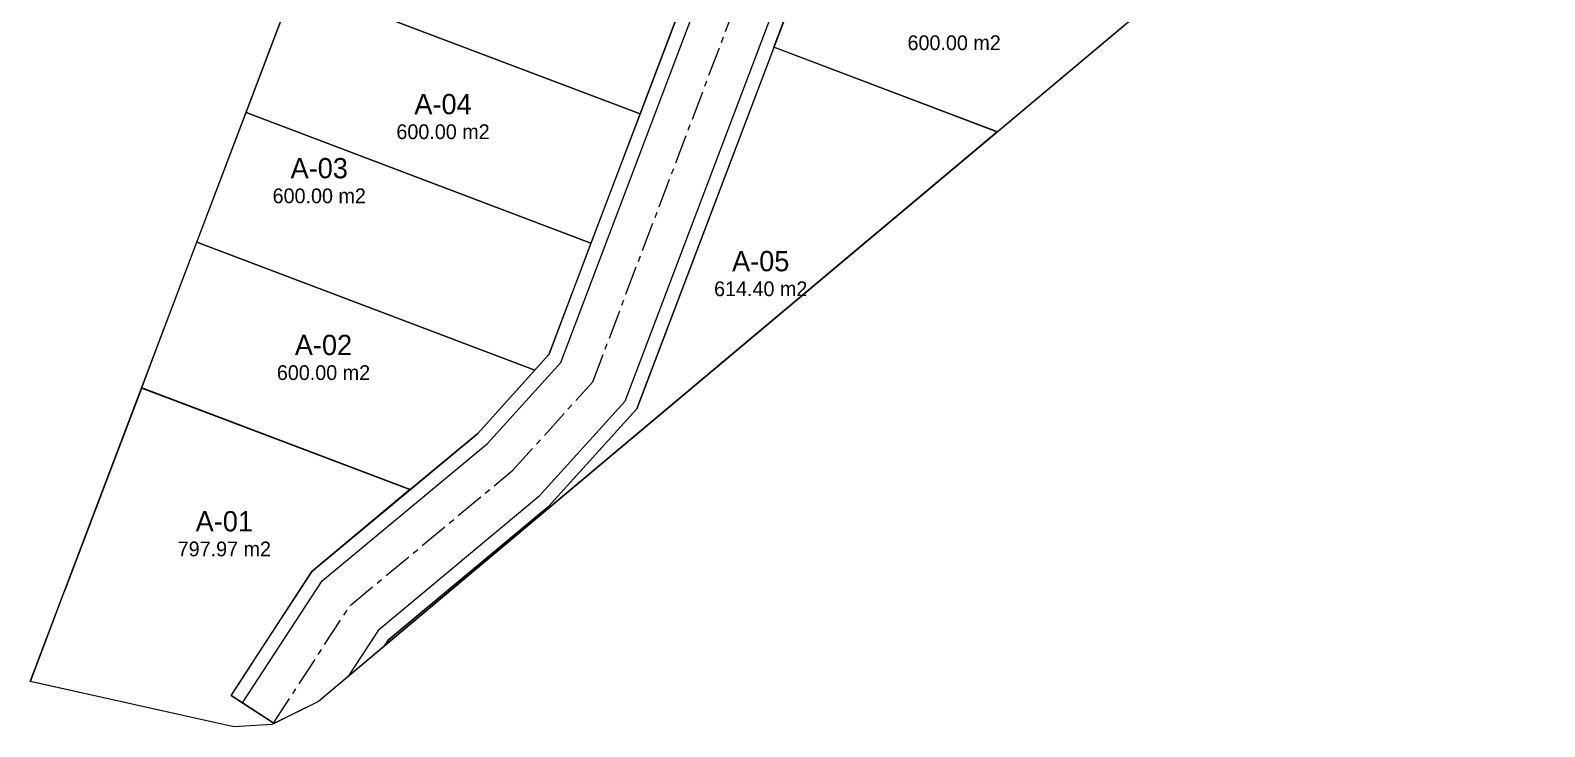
# Model space of a CAD drawing. Header units: metres. Extents: x 357879 to 358234, y 2285120 to 2285465.
# Drawn here: x 357879.3 to 358043.5, y 2285119.7 to 2285195.2 of the extents above; entities that cross this region are included whole.
import ezdxf
from ezdxf.enums import TextEntityAlignment as Align

# ---------------------------------------------------------------- set-up
doc = ezdxf.new("R2010")
doc.units = ezdxf.units.M
doc.linetypes.add('CENTER', pattern=[5.08, 3.175, -0.635, 0.635, -0.635])
for name, color, linetype in [('LOT-LOTES', 2, 'Continuous'), ('LOT-LOTES-IRREG', 30, 'Continuous'), ('LOT-TEXTO', 7, 'Continuous'), ('POLIGONO', 5, 'Continuous'), ('VIAL-ARROYO', 8, 'Continuous'), ('VIAL-BANQUETA', 9, 'Continuous'), ('VIAL-EJE', 1, 'Continuous')]:
    doc.layers.add(name, color=color, linetype=linetype)

msp = doc.modelspace()

# ---------------------------------------------------------------- linework, layer by layer
at = {"layer": 'LOT-LOTES'}
for points in [[(357913.29, 2285214.33), (357950.69, 2285200.15), (357945.38, 2285186.13), (357907.98, 2285200.3), (357913.29, 2285214.33)], [(357907.98, 2285200.3), (357945.38, 2285186.13), (357940.06, 2285172.1), (357902.66, 2285186.27), (357907.98, 2285200.3)], [(357935.48, 2285159.99), (357935.48, 2285159.99), (357935.47, 2285159.99), (357935.47, 2285159.99), (357935.47, 2285159.99), (357935.47, 2285159.99), (357935.47, 2285159.99), (357933.98, 2285158.34), (357897.34, 2285172.23), (357902.66, 2285186.27), (357940.06, 2285172.1), (357935.48, 2285159.99), (357935.48, 2285159.99)]]:
    msp.add_lwpolyline(points, close=True, dxfattribs=at)
at = {"layer": 'LOT-LOTES-IRREG'}
for points in [[(357984.13, 2285184.2), (357959.89, 2285193.38), (357966.69, 2285211.32), (358000.97, 2285198.32), (357984.13, 2285184.2)], [(357918.1, 2285129.12), (357918.1, 2285129.12), (357918.1, 2285129.12), (357918.1, 2285129.12), (357918.1, 2285129.12), (357918.1, 2285129.12), (357918.1, 2285129.12), (357918.1, 2285129.12), (357918.1, 2285129.12), (357918.1, 2285129.12), (357918.1, 2285129.12), (357918.1, 2285129.12), (357918.1, 2285129.12), (357918.1, 2285129.12), (357918.1, 2285129.12), (357918.1, 2285129.12), (357918.11, 2285129.12), (357918.11, 2285129.12), (357918.11, 2285129.12), (357918.11, 2285129.12), (357918.11, 2285129.12), (357918.11, 2285129.12), (357918.11, 2285129.12), (357918.11, 2285129.12), (357918.11, 2285129.12), (357935.42, 2285143.53), (357935.42, 2285143.54), (357945.01, 2285154.13), (357945.01, 2285154.13), (357945.01, 2285154.13), (357945.01, 2285154.13), (357945.01, 2285154.13), (357945.01, 2285154.13), (357945.01, 2285154.13), (357945.01, 2285154.13), (357945.01, 2285154.13), (357945.01, 2285154.13), (357945.01, 2285154.13), (357945.01, 2285154.13), (357945.01, 2285154.13), (357945.01, 2285154.13), (357945.01, 2285154.13), (357945.01, 2285154.13), (357945.01, 2285154.13), (357945.01, 2285154.13), (357945.02, 2285154.13), (357945.02, 2285154.13), (357945.02, 2285154.13), (357945.02, 2285154.13), (357945.02, 2285154.13), (357945.03, 2285154.13), (357945.03, 2285154.13), (357945.03, 2285154.13), (357945.03, 2285154.13), (357945.03, 2285154.13), (357945.04, 2285154.13), (357945.04, 2285154.13), (357945.04, 2285154.13), (357945.04, 2285154.14), (357945.04, 2285154.14), (357945.04, 2285154.14), (357945.04, 2285154.14), (357959.9, 2285193.36), (357984.09, 2285184.19), (357943.51, 2285150.14), (357943.51, 2285150.14), (357943.5, 2285150.14), (357943.5, 2285150.13), (357943.5, 2285150.13), (357943.5, 2285150.13), (357943.49, 2285150.1), (357943.49, 2285150.1), (357943.49, 2285150.1), (357943.49, 2285150.1), (357943.49, 2285150.1), (357943.49, 2285150.1), (357943.49, 2285150.1), (357943.49, 2285150.1), (357943.49, 2285150.1), (357943.49, 2285150.1), (357917.69, 2285128.45), (357917.69, 2285128.45), (357917.69, 2285128.45), (357917.69, 2285128.45), (357917.69, 2285128.45), (357917.69, 2285128.45), (357917.69, 2285128.45), (357917.69, 2285128.45), (357917.69, 2285128.45), (357917.69, 2285128.45), (357917.69, 2285128.45), (357917.69, 2285128.45), (357917.69, 2285128.45), (357917.69, 2285128.45), (357917.69, 2285128.45), (357917.69, 2285128.45), (357917.69, 2285128.45), (357917.69, 2285128.45), (357917.69, 2285128.45), (357917.69, 2285128.45), (357917.69, 2285128.45), (357917.69, 2285128.45), (357917.69, 2285128.45), (357917.69, 2285128.45), (357917.69, 2285128.45), (357917.69, 2285128.45), (357917.69, 2285128.45), (357917.69, 2285128.45), (357917.69, 2285128.45), (357917.69, 2285128.45), (357917.69, 2285128.45), (357917.69, 2285128.45), (357917.69, 2285128.45), (357917.69, 2285128.45), (357917.69, 2285128.45), (357917.69, 2285128.45), (357917.69, 2285128.45), (357917.69, 2285128.45), (357917.69, 2285128.45), (357917.69, 2285128.45), (357917.69, 2285128.45), (357917.69, 2285128.45), (357917.69, 2285128.45), (357917.69, 2285128.45), (357917.69, 2285128.45), (357917.69, 2285128.45), (357917.69, 2285128.45), (357917.69, 2285128.45), (357917.69, 2285128.45), (357917.69, 2285128.45), (357917.69, 2285128.45), (357917.69, 2285128.45), (357917.69, 2285128.45), (357917.69, 2285128.45), (357917.69, 2285128.45), (357917.69, 2285128.45), (357917.69, 2285128.45), (357917.69, 2285128.45), (357917.69, 2285128.45), (357917.69, 2285128.45), (357917.69, 2285128.45), (357917.69, 2285128.45), (357917.69, 2285128.45), (357917.69, 2285128.45), (357917.69, 2285128.45), (357917.69, 2285128.45), (357917.69, 2285128.45), (357917.69, 2285128.45), (357917.69, 2285128.45), (357917.69, 2285128.45), (357917.69, 2285128.45), (357917.69, 2285128.45), (357917.69, 2285128.45), (357917.69, 2285128.45), (357917.69, 2285128.45), (357917.69, 2285128.45), (357917.69, 2285128.45), (357917.69, 2285128.45), (357917.69, 2285128.45), (357917.68, 2285128.45), (357917.68, 2285128.45), (357917.68, 2285128.45), (357917.68, 2285128.45), (357917.68, 2285128.45), (357917.68, 2285128.45), (357917.68, 2285128.45), (357917.68, 2285128.45), (357917.68, 2285128.45), (357917.68, 2285128.45), (357917.68, 2285128.45), (357917.68, 2285128.45), (357917.68, 2285128.45), (357917.68, 2285128.45), (357917.68, 2285128.45), (357917.68, 2285128.45), (357917.68, 2285128.45), (357917.68, 2285128.45), (357917.68, 2285128.45), (357917.68, 2285128.45), (357917.68, 2285128.45), (357917.68, 2285128.45), (357917.68, 2285128.45), (357917.68, 2285128.45), (357917.68, 2285128.45), (357917.68, 2285128.45), (357917.68, 2285128.45), (357917.68, 2285128.45), (357917.68, 2285128.45), (357917.68, 2285128.45), (357917.68, 2285128.45), (357917.68, 2285128.45), (357917.68, 2285128.45), (357917.68, 2285128.45), (357917.68, 2285128.45), (357917.68, 2285128.45), (357917.68, 2285128.45), (357917.68, 2285128.45), (357917.68, 2285128.45), (357917.68, 2285128.45), (357917.68, 2285128.45), (357917.68, 2285128.45), (357917.68, 2285128.45), (357917.68, 2285128.45), (357917.68, 2285128.45), (357917.68, 2285128.45), (357917.68, 2285128.45), (357917.68, 2285128.45), (357917.68, 2285128.45), (357917.68, 2285128.45), (357917.68, 2285128.45), (357917.68, 2285128.45), (357917.68, 2285128.45), (357917.68, 2285128.45), (357917.68, 2285128.45), (357917.68, 2285128.45), (357917.68, 2285128.45), (357917.68, 2285128.46), (357917.68, 2285128.46), (357917.68, 2285128.46), (357917.68, 2285128.46), (357917.68, 2285128.46), (357917.68, 2285128.46), (357917.68, 2285128.46), (357917.68, 2285128.46), (357917.68, 2285128.46), (357917.68, 2285128.46), (357917.68, 2285128.46), (357917.68, 2285128.46), (357917.68, 2285128.46), (357917.68, 2285128.46), (357917.68, 2285128.46), (357917.68, 2285128.46), (357917.68, 2285128.46), (357917.68, 2285128.46), (357917.68, 2285128.46), (357917.68, 2285128.46), (357917.68, 2285128.46), (357917.68, 2285128.46), (357917.68, 2285128.46), (357917.68, 2285128.46), (357917.68, 2285128.46), (357917.68, 2285128.46), (357917.68, 2285128.46), (357917.68, 2285128.46), (357917.68, 2285128.46), (357917.68, 2285128.46), (357917.68, 2285128.46), (357917.68, 2285128.46), (357917.68, 2285128.46), (357917.68, 2285128.46), (357917.68, 2285128.46), (357917.68, 2285128.46), (357917.68, 2285128.46), (357917.68, 2285128.46), (357917.68, 2285128.46), (357917.68, 2285128.46), (357917.68, 2285128.46), (357917.68, 2285128.46), (357917.68, 2285128.46), (357917.68, 2285128.46), (357917.68, 2285128.46), (357917.68, 2285128.46), (357917.68, 2285128.46), (357917.68, 2285128.46), (357917.68, 2285128.46), (357917.68, 2285128.46), (357917.68, 2285128.46), (357917.68, 2285128.46), (357917.68, 2285128.46), (357917.68, 2285128.46), (357917.68, 2285128.46), (357917.68, 2285128.46), (357917.68, 2285128.46), (357917.68, 2285128.46), (357917.68, 2285128.46), (357917.68, 2285128.46), (357917.68, 2285128.46), (357917.68, 2285128.46), (357917.68, 2285128.46), (357917.68, 2285128.46), (357917.68, 2285128.46), (357917.68, 2285128.46), (357917.68, 2285128.46), (357917.68, 2285128.46), (357917.68, 2285128.46), (357917.68, 2285128.46), (357917.68, 2285128.46), (357917.68, 2285128.46), (357917.68, 2285128.46), (357917.68, 2285128.46), (357917.68, 2285128.46), (357917.68, 2285128.46), (357917.68, 2285128.46), (357917.68, 2285128.46), (357917.68, 2285128.46), (357917.68, 2285128.46), (357917.68, 2285128.46), (357917.68, 2285128.47), (357917.68, 2285128.47), (357917.68, 2285128.47), (357917.68, 2285128.47), (357917.68, 2285128.47), (357917.68, 2285128.47), (357917.68, 2285128.47), (357917.68, 2285128.47), (357917.68, 2285128.47), (357917.68, 2285128.47), (357917.68, 2285128.47), (357917.68, 2285128.47), (357917.68, 2285128.47), (357917.68, 2285128.47), (357917.68, 2285128.47), (357917.68, 2285128.47), (357918.1, 2285129.12), (357918.1, 2285129.12), (357918.1, 2285129.12), (357918.1, 2285129.12)], [(357927.79, 2285151.49), (357927.79, 2285151.49), (357927.78, 2285151.49), (357927.78, 2285151.49), (357920.47, 2285145.4), (357891.35, 2285156.44), (357893.39, 2285161.82), (357897.34, 2285172.23), (357933.98, 2285158.34), (357927.79, 2285151.49)], [(357882.99, 2285134.38), (357882.99, 2285134.38), (357882.99, 2285134.38), (357882.99, 2285134.38), (357883, 2285134.38), (357883, 2285134.38), (357883, 2285134.38), (357883, 2285134.38), (357883, 2285134.38), (357883, 2285134.38), (357883, 2285134.38), (357883, 2285134.38), (357883, 2285134.38), (357883, 2285134.38), (357883, 2285134.38), (357883, 2285134.38), (357883, 2285134.38), (357883, 2285134.38), (357883.01, 2285134.38), (357883.01, 2285134.38), (357883.01, 2285134.39), (357883.01, 2285134.39), (357883.01, 2285134.39), (357883.02, 2285134.39), (357883.02, 2285134.39), (357883.02, 2285134.39), (357883.02, 2285134.39), (357883.02, 2285134.39), (357883.02, 2285134.4), (357883.02, 2285134.4), (357891.36, 2285156.41), (357920.43, 2285145.4), (357909.78, 2285136.53), (357909.78, 2285136.53), (357909.78, 2285136.53), (357909.78, 2285136.53), (357909.78, 2285136.53), (357909.78, 2285136.53), (357909.78, 2285136.52), (357909.78, 2285136.52), (357909.78, 2285136.52), (357909.78, 2285136.52), (357903.37, 2285126.69), (357903.37, 2285126.69), (357903.37, 2285126.69), (357903.37, 2285126.68), (357903.37, 2285126.68), (357903.36, 2285126.68), (357903.36, 2285126.68), (357903.36, 2285126.68), (357903.37, 2285126.67), (357903.37, 2285126.67), (357903.37, 2285126.67), (357903.37, 2285126.67), (357903.37, 2285126.67), (357903.37, 2285126.67), (357903.37, 2285126.66), (357903.37, 2285126.66), (357903.37, 2285126.66), (357903.37, 2285126.66), (357903.37, 2285126.66), (357903.37, 2285126.66), (357903.37, 2285126.66), (357903.37, 2285126.66), (357903.37, 2285126.66), (357903.37, 2285126.66), (357903.37, 2285126.66), (357903.37, 2285126.66), (357903.37, 2285126.66), (357903.37, 2285126.66), (357903.37, 2285126.66), (357903.37, 2285126.66), (357903.37, 2285126.66), (357901.05, 2285123.09), (357901.05, 2285123.09), (357901.05, 2285123.09), (357901.04, 2285123.09), (357901.04, 2285123.08), (357901.04, 2285123.08), (357901.04, 2285123.08), (357901.04, 2285123.08), (357901.04, 2285123.08), (357901.04, 2285123.07), (357901.05, 2285123.07), (357901.05, 2285123.07), (357901.05, 2285123.07), (357901.05, 2285123.07), (357901.05, 2285123.07), (357901.05, 2285123.06), (357901.05, 2285123.06), (357905.68, 2285120.05), (357905.68, 2285120.05), (357905.68, 2285120.05), (357905.68, 2285120.05), (357905.68, 2285120.05), (357905.68, 2285120.05), (357905.68, 2285120.05), (357905.68, 2285120.05), (357905.68, 2285120.05), (357905.68, 2285120.05), (357905.68, 2285120.05), (357905.68, 2285120.05), (357905.68, 2285120.05), (357905.68, 2285120.05), (357905.68, 2285120.05), (357905.68, 2285120.05), (357905.68, 2285120.05), (357905.68, 2285120.05), (357905.68, 2285120.04), (357905.68, 2285120.04), (357905.68, 2285120.04), (357905.68, 2285120.04), (357905.68, 2285120.04), (357905.68, 2285120.04), (357905.68, 2285120.04), (357905.68, 2285120.04), (357905.68, 2285120.04), (357905.68, 2285120.04), (357905.68, 2285120.04), (357905.68, 2285120.04), (357905.68, 2285120.04), (357905.69, 2285120.04), (357905.69, 2285120.04), (357905.69, 2285120.04), (357905.69, 2285120.04), (357905.69, 2285120.04), (357905.69, 2285120.04), (357905.69, 2285120.04), (357905.69, 2285120.04), (357905.69, 2285120.04), (357905.69, 2285120.04), (357905.69, 2285120.04), (357905.69, 2285120.04), (357905.69, 2285120.04), (357905.69, 2285120.04), (357905.69, 2285120.04), (357905.69, 2285120.04), (357905.69, 2285120.04), (357905.69, 2285120.04), (357905.69, 2285120.04), (357905.69, 2285120.04), (357905.69, 2285120.04), (357905.69, 2285120.04), (357905.69, 2285120.04), (357905.69, 2285120.04), (357905.69, 2285120.04), (357905.69, 2285120.04), (357905.69, 2285120.04), (357905.69, 2285120.04), (357905.69, 2285120.04), (357905.69, 2285120.04), (357905.69, 2285120.04), (357905.69, 2285120.04), (357905.69, 2285120.04), (357905.69, 2285120.04), (357905.69, 2285120.04), (357905.69, 2285120.04), (357905.69, 2285120.04), (357905.69, 2285120.04), (357905.69, 2285120.04), (357905.69, 2285120.04), (357905.69, 2285120.04), (357905.69, 2285120.04), (357905.69, 2285120.04), (357905.69, 2285120.04), (357905.69, 2285120.04), (357905.69, 2285120.04), (357905.69, 2285120.04), (357905.69, 2285120.04), (357905.69, 2285120.04), (357905.69, 2285120.04), (357905.69, 2285120.04), (357905.69, 2285120.04), (357905.69, 2285120.04), (357905.69, 2285120.04), (357905.69, 2285120.04), (357905.69, 2285120.04), (357905.69, 2285120.04), (357905.69, 2285120.04), (357905.69, 2285120.04), (357905.69, 2285120.04), (357905.69, 2285120.04), (357905.69, 2285120.04), (357905.69, 2285120.04), (357905.69, 2285120.04), (357905.69, 2285120.04), (357905.69, 2285120.04), (357905.69, 2285120.04), (357905.69, 2285120.04), (357905.69, 2285120.04), (357905.69, 2285120.04), (357905.69, 2285120.04), (357905.69, 2285120.04), (357905.69, 2285120.04), (357905.69, 2285120.04), (357905.69, 2285120.03), (357905.69, 2285120.03), (357905.69, 2285120.03), (357905.69, 2285120.03), (357905.69, 2285120.03), (357905.69, 2285120.03), (357905.69, 2285120.03), (357905.69, 2285120.03), (357905.69, 2285120.03), (357905.69, 2285120.03), (357905.69, 2285120.03), (357905.69, 2285120.03), (357905.69, 2285120.03), (357905.69, 2285120.03), (357905.69, 2285120.03), (357905.69, 2285120.03), (357905.69, 2285120.03), (357905.69, 2285120.03), (357905.69, 2285120.03), (357905.69, 2285120.03), (357905.69, 2285120.03), (357905.69, 2285120.03), (357905.69, 2285120.03), (357905.69, 2285120.03), (357905.68, 2285120.03), (357905.68, 2285120.03), (357905.68, 2285120.03), (357905.68, 2285120.03), (357905.68, 2285120.03), (357905.68, 2285120.03), (357905.68, 2285120.03), (357905.68, 2285120.03), (357905.68, 2285120.03), (357905.68, 2285120.03), (357905.68, 2285120.03), (357905.68, 2285120.03), (357905.68, 2285120.03), (357905.68, 2285120.03), (357905.68, 2285120.03), (357905.68, 2285120.03), (357905.68, 2285120.03), (357905.68, 2285120.03), (357905.68, 2285120.03), (357905.68, 2285120.03), (357905.68, 2285120.03), (357905.68, 2285120.03), (357905.68, 2285120.03), (357905.68, 2285120.03), (357905.68, 2285120.03), (357905.68, 2285120.03), (357905.68, 2285120.03), (357905.68, 2285120.03), (357905.68, 2285120.03), (357905.68, 2285120.03), (357905.68, 2285120.03), (357905.68, 2285120.03), (357905.68, 2285120.03), (357905.68, 2285120.03), (357905.68, 2285120.03), (357905.68, 2285120.03), (357905.68, 2285120.03), (357905.68, 2285120.03), (357905.68, 2285120.03), (357905.68, 2285120.03), (357905.46, 2285119.92), (357905.46, 2285119.92), (357905.46, 2285119.92), (357905.46, 2285119.92), (357905.46, 2285119.92), (357905.46, 2285119.92), (357905.46, 2285119.92), (357905.46, 2285119.92), (357905.46, 2285119.92), (357905.46, 2285119.92), (357905.46, 2285119.92), (357905.46, 2285119.92), (357905.46, 2285119.92), (357905.46, 2285119.92), (357905.46, 2285119.92), (357905.46, 2285119.92), (357905.46, 2285119.92), (357905.46, 2285119.92), (357905.46, 2285119.92), (357905.46, 2285119.92), (357905.46, 2285119.92), (357905.46, 2285119.92), (357905.46, 2285119.92), (357905.46, 2285119.92), (357905.46, 2285119.92), (357905.46, 2285119.92), (357905.46, 2285119.92), (357905.46, 2285119.92), (357905.46, 2285119.92), (357905.46, 2285119.92), (357905.46, 2285119.92), (357905.46, 2285119.92), (357905.46, 2285119.92), (357901.33, 2285119.68), (357901.33, 2285119.68), (357901.33, 2285119.68), (357901.33, 2285119.68), (357901.33, 2285119.68), (357901.33, 2285119.68), (357901.33, 2285119.68), (357901.33, 2285119.68), (357901.33, 2285119.68), (357901.33, 2285119.68), (357901.33, 2285119.68), (357901.33, 2285119.68), (357901.33, 2285119.68), (357901.33, 2285119.68), (357901.33, 2285119.68), (357901.33, 2285119.68), (357901.33, 2285119.68), (357901.33, 2285119.68), (357901.33, 2285119.68), (357901.33, 2285119.68), (357901.33, 2285119.68), (357901.33, 2285119.68), (357901.33, 2285119.68), (357901.33, 2285119.68), (357901.33, 2285119.68), (357879.29, 2285124.57), (357879.29, 2285124.57), (357879.29, 2285124.57), (357879.29, 2285124.57), (357879.29, 2285124.57), (357879.29, 2285124.57), (357879.29, 2285124.57), (357879.29, 2285124.57), (357879.29, 2285124.57), (357879.28, 2285124.57), (357879.28, 2285124.57), (357879.28, 2285124.57), (357879.28, 2285124.57), (357879.28, 2285124.57), (357879.28, 2285124.57), (357879.28, 2285124.57), (357879.28, 2285124.57), (357879.28, 2285124.57), (357879.28, 2285124.57), (357879.28, 2285124.57), (357879.28, 2285124.57), (357879.28, 2285124.57), (357879.28, 2285124.57), (357879.28, 2285124.57), (357879.28, 2285124.57), (357879.28, 2285124.57), (357879.28, 2285124.57), (357879.28, 2285124.57), (357879.28, 2285124.57), (357879.28, 2285124.57), (357879.28, 2285124.57), (357879.28, 2285124.57), (357879.28, 2285124.57), (357879.28, 2285124.57), (357879.28, 2285124.57), (357879.28, 2285124.57), (357879.28, 2285124.57), (357879.28, 2285124.57), (357879.28, 2285124.57), (357879.28, 2285124.57), (357879.28, 2285124.57), (357879.28, 2285124.57), (357879.28, 2285124.57), (357879.28, 2285124.57), (357879.28, 2285124.57), (357879.28, 2285124.57), (357879.28, 2285124.57), (357879.28, 2285124.57), (357879.28, 2285124.57), (357879.28, 2285124.57), (357879.28, 2285124.57), (357879.28, 2285124.57), (357879.28, 2285124.57), (357879.28, 2285124.57), (357879.28, 2285124.57), (357879.28, 2285124.57), (357879.28, 2285124.57), (357879.28, 2285124.57), (357879.28, 2285124.57), (357879.28, 2285124.57), (357879.28, 2285124.57), (357879.28, 2285124.57), (357879.28, 2285124.57), (357879.28, 2285124.57), (357879.28, 2285124.57), (357879.28, 2285124.57), (357879.28, 2285124.57), (357879.28, 2285124.57), (357879.28, 2285124.57), (357879.28, 2285124.57), (357879.28, 2285124.57), (357879.28, 2285124.57), (357879.28, 2285124.57), (357879.28, 2285124.57), (357879.28, 2285124.57), (357879.28, 2285124.57), (357879.28, 2285124.57), (357879.28, 2285124.57), (357879.28, 2285124.57), (357879.28, 2285124.57), (357879.28, 2285124.57), (357879.28, 2285124.57), (357879.28, 2285124.57), (357879.28, 2285124.57), (357879.28, 2285124.57), (357879.28, 2285124.57), (357879.28, 2285124.57), (357879.28, 2285124.57), (357879.28, 2285124.57), (357879.28, 2285124.57), (357879.28, 2285124.57), (357879.28, 2285124.57), (357879.28, 2285124.57), (357879.28, 2285124.57), (357879.28, 2285124.57), (357879.28, 2285124.57), (357879.28, 2285124.57), (357879.28, 2285124.58), (357879.28, 2285124.58), (357879.28, 2285124.58), (357879.28, 2285124.58), (357879.28, 2285124.58), (357879.28, 2285124.58), (357879.28, 2285124.58), (357879.28, 2285124.58), (357879.28, 2285124.58), (357879.28, 2285124.58), (357879.28, 2285124.58), (357879.28, 2285124.58), (357879.28, 2285124.58), (357879.28, 2285124.58), (357879.28, 2285124.58), (357879.28, 2285124.58), (357879.28, 2285124.58), (357879.28, 2285124.58), (357879.28, 2285124.58), (357879.28, 2285124.58), (357879.28, 2285124.58), (357879.28, 2285124.58), (357879.28, 2285124.58), (357879.28, 2285124.58), (357879.28, 2285124.58), (357879.28, 2285124.58), (357879.28, 2285124.58), (357879.28, 2285124.58), (357879.28, 2285124.58), (357879.28, 2285124.58), (357879.28, 2285124.58), (357879.28, 2285124.58), (357879.28, 2285124.58), (357879.28, 2285124.58), (357879.28, 2285124.58), (357879.28, 2285124.58), (357879.28, 2285124.58), (357879.28, 2285124.58), (357879.28, 2285124.58), (357879.28, 2285124.58), (357882.99, 2285134.38), (357882.99, 2285134.38), (357882.99, 2285134.38), (357882.99, 2285134.38), (357882.99, 2285134.38), (357882.99, 2285134.38)]]:
    msp.add_lwpolyline(points, close=True, dxfattribs=at)
at = {"layer": 'POLIGONO'}
msp.add_lwpolyline([(357879.27, 2285124.57), (357941.62, 2285289.07), (358060.31, 2285262.57), (358062.26, 2285261.77), (358063.93, 2285260.34), (358065.12, 2285258.56), (358065.64, 2285256.29), (358065.51, 2285254.15), (358063.95, 2285251.17), (357910.51, 2285122.42), (357905.46, 2285119.92), (357901.33, 2285119.68), (357879.27, 2285124.57)], close=True, dxfattribs=at)
at = {"layer": 'VIAL-ARROYO'}
msp.add_lwpolyline([(357972.7, 2285231.42), (357943.72, 2285154.95), (357934.38, 2285144.62), (357916.97, 2285130.13), (357913.69, 2285125.1), (357910.51, 2285122.42), (357905.7, 2285120.04), (357902.29, 2285122.26), (357910.93, 2285135.5), (357928.83, 2285150.41), (357936.78, 2285159.19), (357936.78, 2285159.19), (357966.45, 2285237.5)], dxfattribs=at)
at = {"layer": 'VIAL-BANQUETA'}
msp.add_lwpolyline([(357973.64, 2285229.66), (357945.02, 2285154.15), (357945.02, 2285154.15), (357945.02, 2285154.15), (357935.42, 2285143.54), (357935.42, 2285143.54), (357918.11, 2285129.12), (357918.1, 2285129.12), (357918.1, 2285129.12), (357918.1, 2285129.12), (357917.64, 2285128.41), (357917.64, 2285128.41), (357917.64, 2285128.41), (357910.51, 2285122.42), (357910.51, 2285122.42), (357910.51, 2285122.42), (357905.7, 2285120.04), (357905.7, 2285120.04), (357905.7, 2285120.04), (357901.04, 2285123.07), (357901.04, 2285123.07), (357901.04, 2285123.07), (357901.04, 2285123.07), (357909.79, 2285136.51), (357909.79, 2285136.51), (357909.79, 2285136.51), (357927.78, 2285151.49), (357927.79, 2285151.49), (357935.47, 2285159.99), (357935.47, 2285159.99), (357935.47, 2285159.99), (357935.48, 2285159.99), (357935.48, 2285159.99), (357965.05, 2285238.04)], dxfattribs=at)
at = {"layer": 'VIAL-EJE', "linetype": 'CENTER'}
msp.add_lwpolyline([(357905.64, 2285120.07), (357913.95, 2285132.82), (357931.6, 2285147.51), (357940.25, 2285157.07), (357970.19, 2285236.09)], dxfattribs=at)

# ---------------------------------------------------------------- texts
at = {"layer": 'LOT-TEXTO'}
for s, height, p in [('600.00 m2', 1.6, (357979.43, 2285193.85)), ('A-04', 2.2, (357924.02, 2285187.2)), ('600.00 m2', 1.6, (357924.02, 2285184.2)), ('A-03', 2.2, (357910.6, 2285180.25)), ('600.00 m2', 1.6, (357910.6, 2285177.25)), ('A-05', 2.2, (357958.46, 2285170.17)), ('614.40 m2', 1.6, (357958.46, 2285167.17)), ('A-02', 2.2, (357911.06, 2285161.08)), ('600.00 m2', 1.6, (357911.06, 2285158.08)), ('A-01', 2.2, (357900.31, 2285141.96)), ('797.97 m2', 1.6, (357900.31, 2285138.96))]:
    msp.add_text(s, height=height, dxfattribs=at).set_placement(p, align=Align.MIDDLE_CENTER)

doc.saveas('drawing.dxf')
